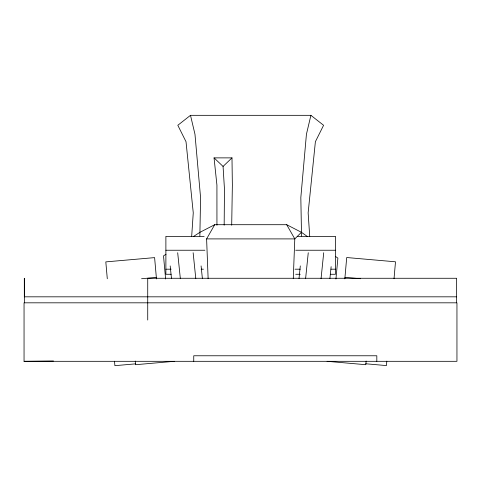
<?xml version="1.0" encoding="UTF-8"?>
<svg xmlns="http://www.w3.org/2000/svg" width="481" height="481" viewBox="0 0 481 481"><rect width="100%" height="100%" fill="white"/><g stroke="black" fill="none" stroke-linecap="round" stroke-linejoin="round"><path stroke-width="0.72" d="M224.164 225.162L224.471 189.189L223.064 166.426L214.051 157.876L231.986 157.876L232.359 185.113L231.698 225.21M199.862 236.045L200.571 197.565L194.973 134.259L190.494 115.326L310.906 115.326L323.587 125.282L315.386 141.709L308.141 212.824L309.734 236.586M293.272 278.685L294.793 238.901L286.7 224.705L214.7 224.705L199.982 232.293L193.693 236.357M191.666 236.586L193.26 212.824L186.015 141.709L177.814 125.282L190.494 115.326M344.841 278.848L346.705 257.533L395.502 261.802L394.023 278.685M366.143 361.093L365.825 364.706L327.068 361.315M386.808 361.183L386.417 365.584L365.722 363.774M335.936 279.028L337.884 258.129L335.449 256.403M299.014 278.541L300.306 265.921M305.597 278.715L308.261 252.735M321.049 278.715L323.713 252.735M329.912 278.541L331.132 266.66M310.906 115.326L306.427 134.259L300.829 197.565L301.533 236.045M208.129 278.685L206.608 238.901L214.7 224.705M307.497 236.598L301.419 232.293L294.793 238.901L206.608 238.901M223.064 166.426L231.986 157.876M166.029 254.245L163.516 255.868L165.614 279.016M141.558 278.733L156.343 277.441M135.594 363.858L114.893 365.674L114.508 361.267M174.332 361.315L135.57 364.706L135.257 361.093M24.05 361.315L456.95 361.315L456.95 302.82L24.05 302.82L24.05 361.315L53.487 360.99M204.166 236.363L165.885 236.363L165.885 274.272L171.14 274.272M297.234 236.363L335.51 236.363L335.51 274.272L330.261 274.272M165.885 250.24L204.918 250.24M295.731 250.24L335.51 250.24M165.885 269.192L171.14 269.192M201.166 269.192L203.415 269.192M294.985 269.192L300.234 269.192M331.006 269.192L335.51 269.192M295.731 274.272L300.234 274.272M456.643 296.825L24.333 296.825L24.333 278.271L24.357 302.82M344.973 277.357L360.497 278.709M286.7 224.705L301.419 232.293M214.051 157.876L216.925 185.113L216.943 225.21M201.094 265.921L202.387 278.541M193.14 252.735L195.803 278.715M177.687 252.735L180.351 278.715M170.19 265.921L171.489 278.541M156.469 278.932L154.605 257.618L105.814 261.886L107.293 278.77M456.643 302.82L456.643 278.271L147.727 278.271L147.727 320.027M376.821 361.315L376.821 355.772L193.747 355.772L193.747 361.315"/></g></svg>
